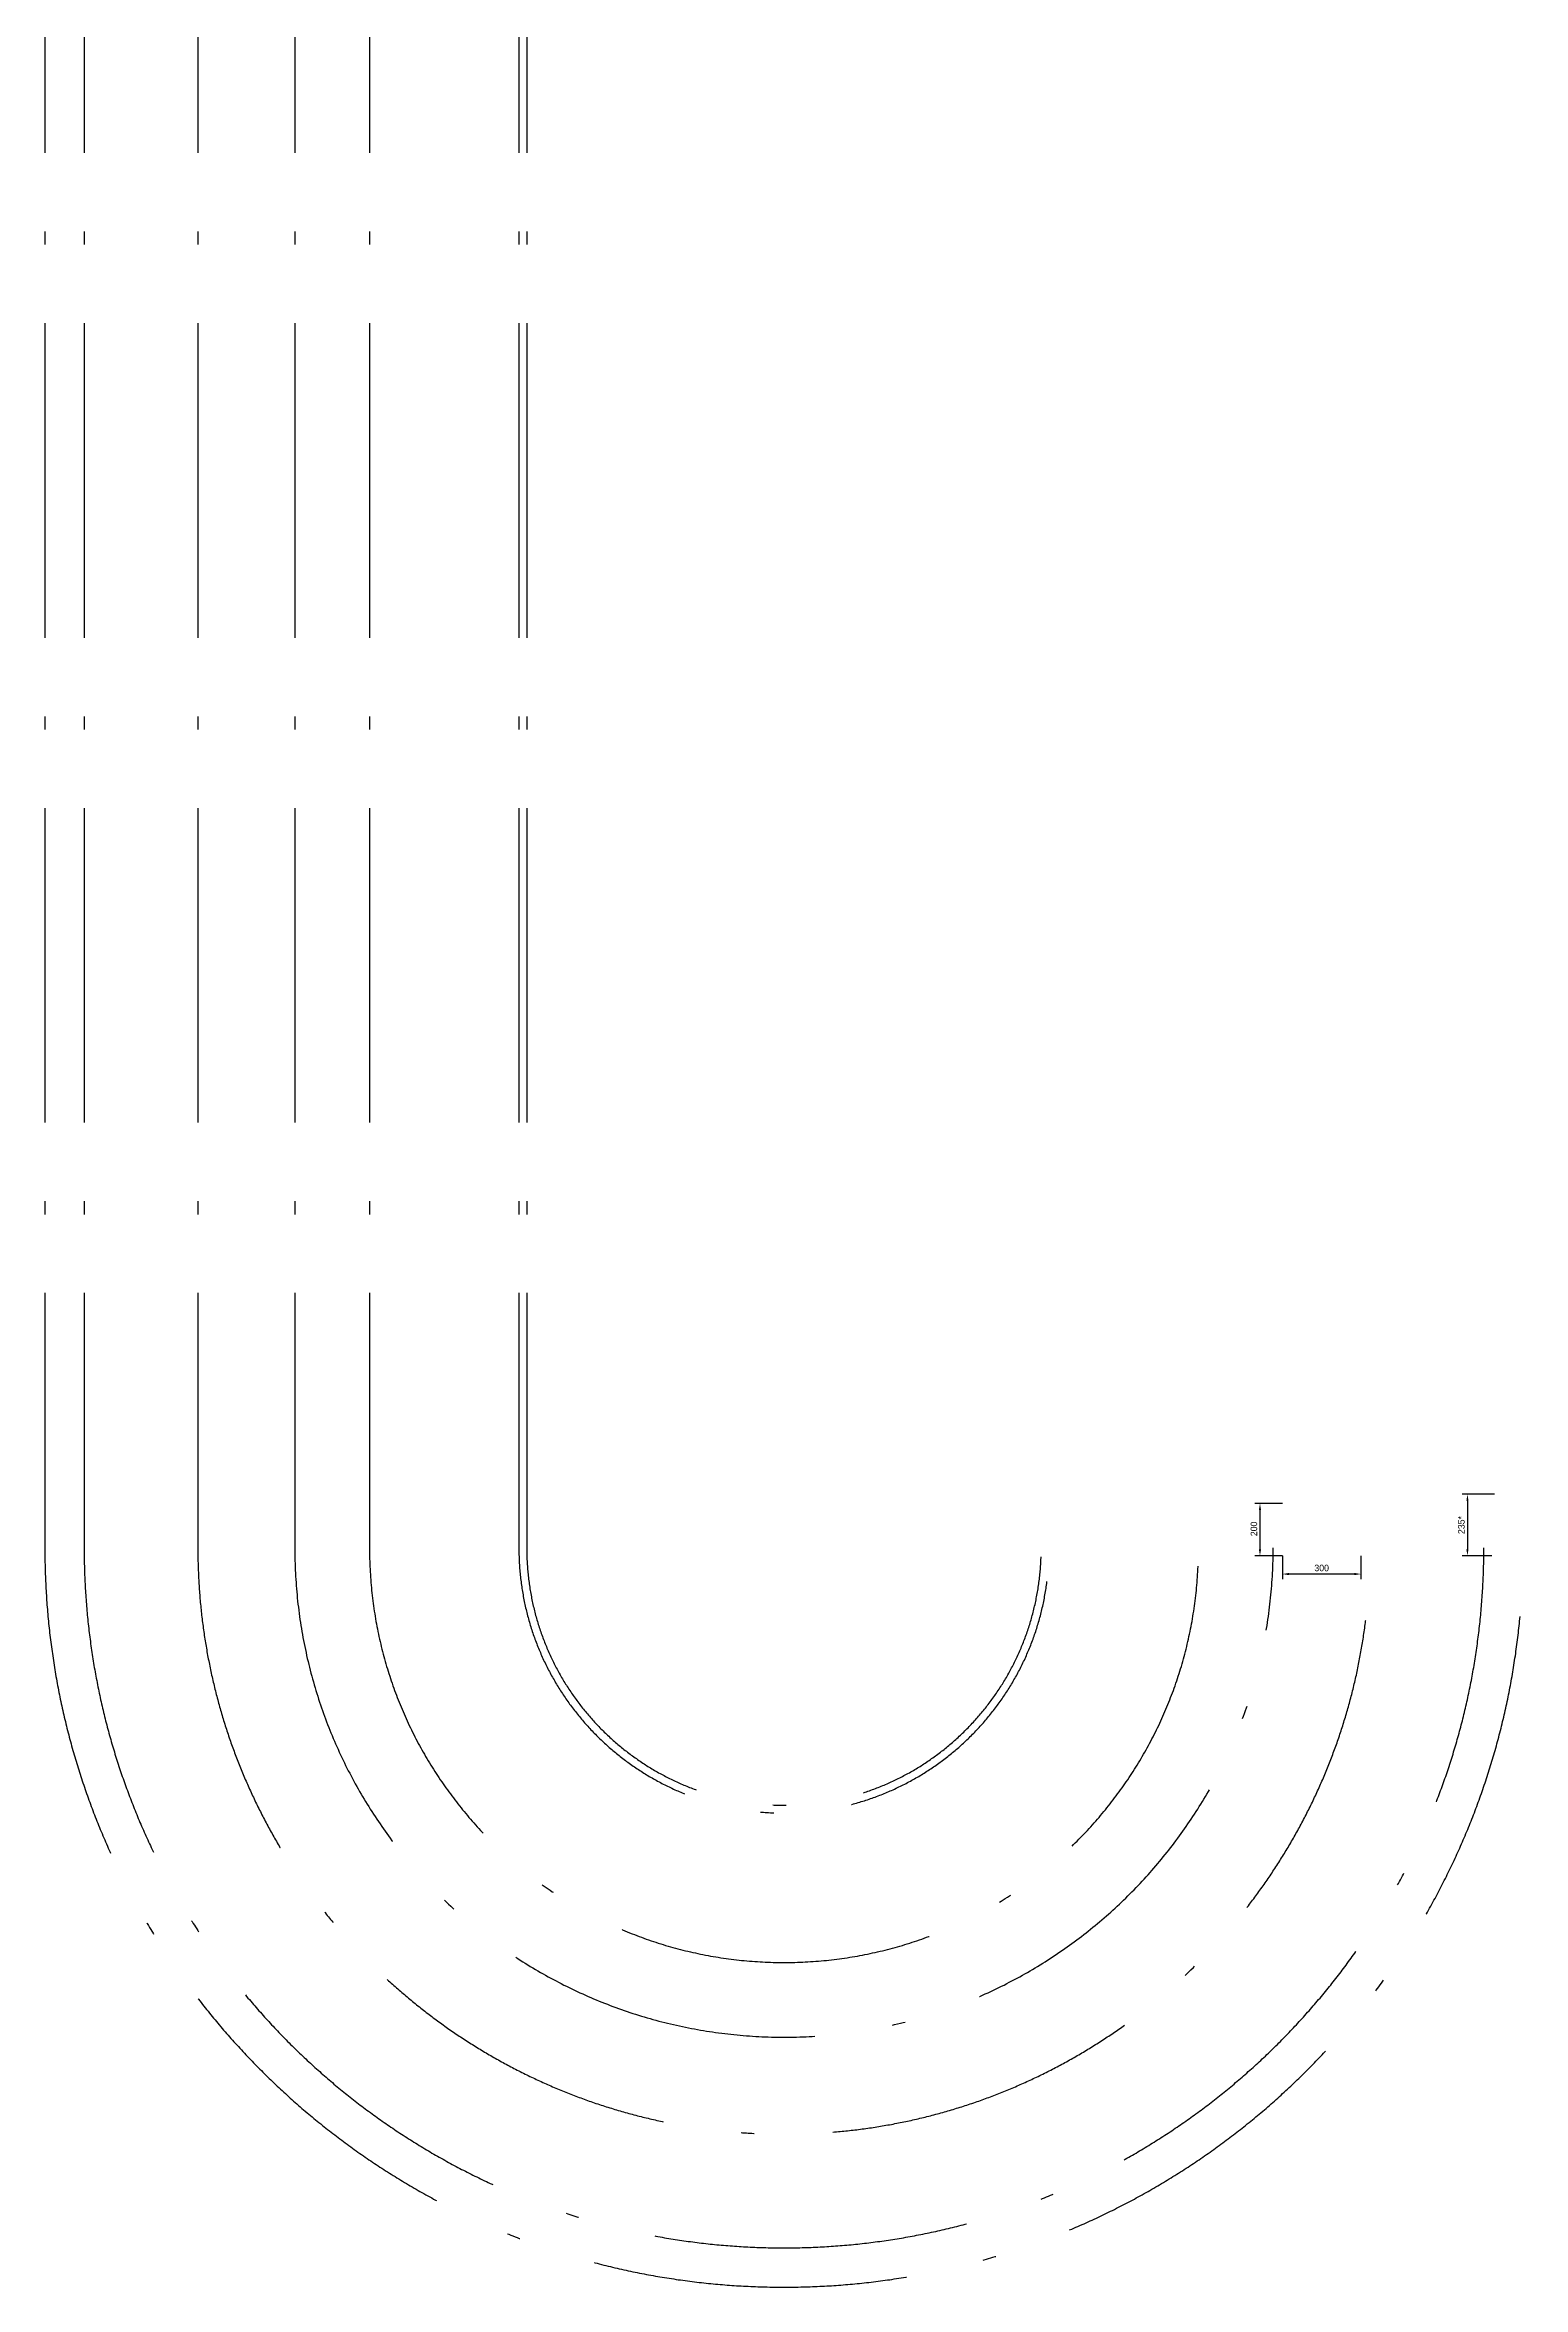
# Model space of a CAD drawing. Header units: millimetres. Extents: x 1148 to 19383, y -2795 to 34812.
# Drawn here: x 13742 to 19383, y -2795 to 5761 of the extents above; entities that cross this region are included whole.
import ezdxf

# ---------------------------------------------------------------- set-up
doc = ezdxf.new("R2010")
doc.units = ezdxf.units.MM
doc.header["$PDMODE"] = 34
doc.header["$PDSIZE"] = 25
doc.linetypes.add('ACAD_ISO10W100', pattern=[18.5, 12, -3, 0.5, -3])
doc.layers.add('08 Размеры', color=7, linetype='Continuous')
doc.layers.add('100 noprint', color=1, linetype='Continuous', plot=False)
doc.styles.get("Standard").update_dxf_attribs({"font": 'Ubuntu-R.ttf'})
doc.dimstyles.new('ISO-25', dxfattribs={"dimtxt": 2.5, "dimasz": 2.5, "dimexe": 1.25, "dimexo": 0.625, "dimtad": 1, "dimtxsty": 'Standard', "dimcen": 2.5, "dimadec": 0, "dimazin": 0, "dimtfac": 1, "dimtmove": 0, "dimatfit": 3, "dimfxl": 1, "dimarcsym": 0})

# ---------------------------------------------------------------- blocks, each defined once
blk = doc.blocks.new('*D2513')
at = {"layer": '08 Размеры', "color": 0, "lineweight": -2}
for p, q in [((19274.4, 230.6), (19150.7, 230.6)), ((19170.7, 205.6), (19170.7, 20.6)), ((19263.3, -4.4), (19150.7, -4.4))]:
    blk.add_line(p, q, dxfattribs=at)
at = {"layer": '08 Размеры', "color": 0}
for points in [[(19174.8, 205.6), (19166.5, 205.6), (19170.7, 230.6)], [(19166.5, 20.6), (19174.8, 20.6), (19170.7, -4.4)]]:
    blk.add_solid(points, dxfattribs=at)
at = {"layer": 'Defpoints', "color": 0}
for p in [(19274.4, 230.6), (19170.7, -4.4), (19263.3, -4.4)]:
    blk.add_point(p, dxfattribs=at)
at = {"layer": '08 Размеры', "color": 0, "insert": (19147.6, 113.1), "char_height": 25, "attachment_point": 5, "rotation": 90}
blk.add_mtext('235*', dxfattribs=at)
blk = doc.blocks.new('*D2514')
at = {"layer": '08 Размеры', "color": 0, "lineweight": -2}
for p, q in [((18464.4, -4.4), (18464.4, -94)), ((18739.4, -74), (18489.4, -74)), ((18764.4, -4.4), (18764.4, -94))]:
    blk.add_line(p, q, dxfattribs=at)
at = {"layer": '08 Размеры', "color": 0}
for points in [[(18489.4, -69.8), (18489.4, -78.1), (18464.4, -74)], [(18739.4, -78.1), (18739.4, -69.8), (18764.4, -74)]]:
    blk.add_solid(points, dxfattribs=at)
at = {"layer": 'Defpoints', "color": 0}
for p in [(18464.4, -4.4), (18464.4, -74), (18764.4, -4.4)]:
    blk.add_point(p, dxfattribs=at)
at = {"layer": '08 Размеры', "color": 0, "insert": (18614.4, -50.9), "char_height": 25, "attachment_point": 5}
blk.add_mtext('300', dxfattribs=at)
blk = doc.blocks.new('*D3237')
at = {"layer": '08 Размеры', "color": 0, "lineweight": -2}
for p, q in [((18464.4, 195.6), (18359.1, 195.6)), ((18379.1, 170.6), (18379.1, 20.6)), ((18464.4, -4.4), (18359.1, -4.4))]:
    blk.add_line(p, q, dxfattribs=at)
at = {"layer": '08 Размеры', "color": 0}
for points in [[(18383.2, 170.6), (18374.9, 170.6), (18379.1, 195.6)], [(18374.9, 20.6), (18383.2, 20.6), (18379.1, -4.4)]]:
    blk.add_solid(points, dxfattribs=at)
at = {"layer": 'Defpoints', "color": 0}
for p in [(18464.4, 195.6), (18379.1, -4.4), (18464.4, -4.4)]:
    blk.add_point(p, dxfattribs=at)
at = {"layer": '08 Размеры', "color": 0, "insert": (18356, 98.5), "char_height": 25, "attachment_point": 5, "rotation": 90}
blk.add_mtext('200', dxfattribs=at)

msp = doc.modelspace()

# ---------------------------------------------------------------- linework, layer by layer
at = {"layer": '100 noprint', "color": 1, "linetype": 'ACAD_ISO10W100', "lineweight": -2, "ltscale": 100}
for points in [[(13742.4, 13948.6), (13742.4, 25.6, 1), (19383.3, 25.6)], [(13892.4, 13948.6), (13892.4, 25.6, 1), (19233.3, 25.6)], [(14326.2, 13948.6), (14326.2, 25.6, 1), (18799.4, 25.6)], [(14696.2, 13948.6), (14696.2, 25.6, 1), (18429.4, 25.6)], [(14981.2, 13948.6), (14981.2, 25.6, 1), (18144.4, 25.6)], [(15551.2, 13948.6), (15551.2, 25.6, 1), (17574.4, 25.6)], [(15581.2, 13948.6), (15581.2, 25.6, 1), (17544.4, 25.6)]]:
    msp.add_lwpolyline(points, format="xyb", dxfattribs=at)

# ---------------------------------------------------------------- dimensions: what is measured, and where the dimension line sits
at = {"layer": '08 Размеры'}
for base, p1, p2, override, picture, middle in [((18379.1, -4.4), (18464.4, 195.6), (18464.4, -4.4), {"dimtxt": 25, "dimasz": 25, "dimexe": 20, "dimexo": 0, "dimgap": 10, "dimdec": 0}, '*D3237', (18379.1, 98.5)), ((19170.7, -4.4), (19274.4, 230.6), (19263.3, -4.4), {"dimtxt": 25, "dimasz": 25, "dimexe": 20, "dimexo": 0, "dimgap": 10, "dimdec": 0, "dimpost": '*'}, '*D2513', (19170.7, 113.1))]:
    dim = msp.add_linear_dim(base=base, p1=p1, p2=p2, angle=90, dimstyle='ISO-25', override=override, dxfattribs=at)
    dim.commit()
    dim.dimension.update_dxf_attribs({"geometry": picture, "text_midpoint": middle, "dimtype": 160})
dim = msp.add_linear_dim(base=(18464.4, -74), p1=(18764.4, -4.4), p2=(18464.4, -4.4), dimstyle='ISO-25', override={"dimtxt": 25, "dimasz": 25, "dimexe": 20, "dimexo": 0, "dimgap": 10, "dimdec": 0}, dxfattribs=at)
dim.commit()
dim.dimension.update_dxf_attribs({"geometry": '*D2514', "text_midpoint": (18614.4, -74), "dimtype": 160})

doc.saveas('drawing.dxf')
